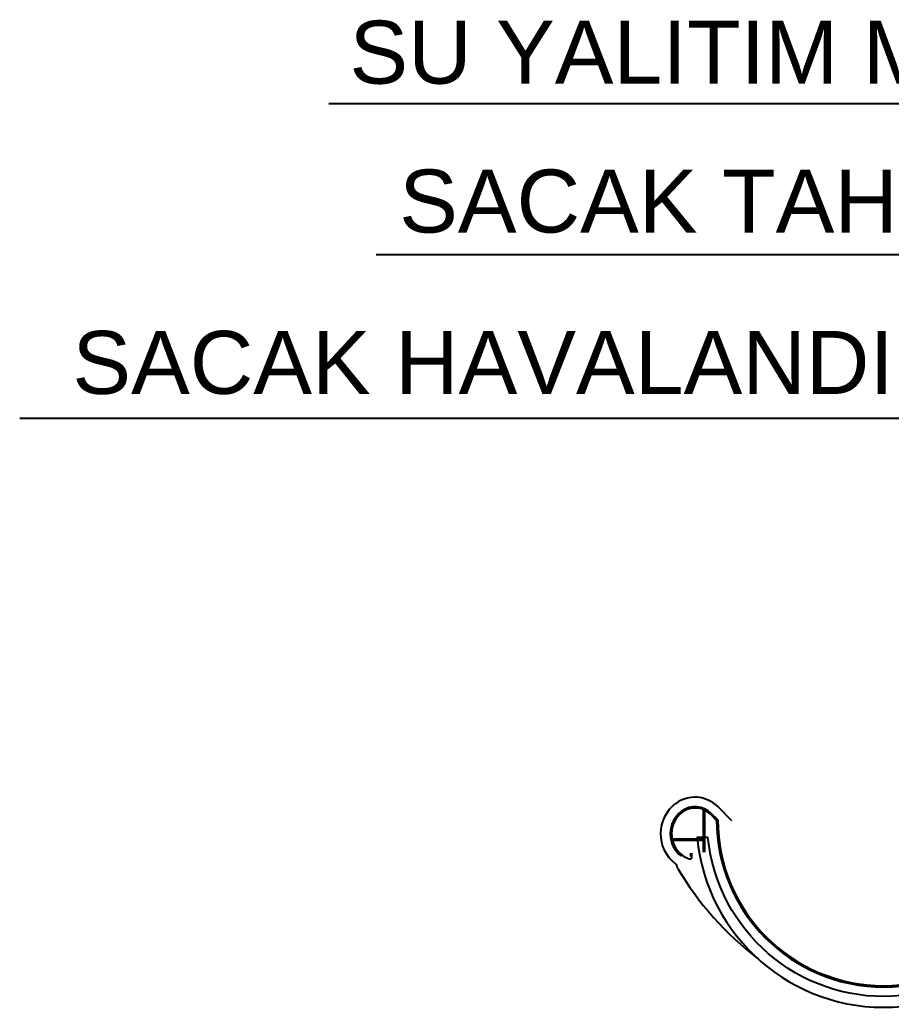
# Model space of a CAD drawing. Extents: x 775040 to 808375, y 4159409 to 4163651.
# Drawn here: x 807398.3 to 807550.1, y 4161165.4 to 4161337.6 of the extents above; entities that cross this region are included whole.
import ezdxf

# ---------------------------------------------------------------- set-up
doc = ezdxf.new("R2010")
doc.units = 0
doc.header["$MEASUREMENT"] = 0
doc.layers.add('3', color=3, linetype='Continuous')
doc.layers.add('YAZI', color=3, linetype='Continuous')
doc.styles.add('LEVENT', font='arial.ttf', dxfattribs={"height": 10})

msp = doc.modelspace()

# ---------------------------------------------------------------- linework, layer by layer
at = {"layer": '3'}
for p, q in [((807626.62, 4161322.94), (807452.14, 4161322.94)), ((807582.39, 4161296.61), (807460.39, 4161296.61)), ((807559.48, 4161268.05), (807398.26, 4161268.05)), ((807517.42, 4161192.48), (807517.42, 4161199.77)), ((807517.65, 4161192.48), (807517.65, 4161199.77)), ((807519.91, 4161198.09), (807518.77, 4161199.23)), ((807522.36, 4161197.93), (807519.89, 4161200.4)), ((807519.75, 4161197.93), (807518.61, 4161199.07)), ((807511.97, 4161194.77), (807517.65, 4161194.77)), ((807511.97, 4161194.54), (807517.65, 4161194.54)), ((807515.17, 4161191.68), (807515.17, 4161192.29)), ((807515.4, 4161191.68), (807515.4, 4161192.29))]:
    msp.add_line(p, q, dxfattribs=at)
at = {"layer": '3', "elevation": 0}
msp.add_lwpolyline([(807579.61, 4161212.91), (807579.61, 4161205.78), (807579.61, 4161198.09, -0.951505), (807518.19, 4161195.03), (807516.3, 4161195.03, 0.954234), (807581.49, 4161198.09, 0.954234)], format="xyb", dxfattribs=at)
at = {"layer": '3'}
for centre, radius, start, end in [((807516.48, 4161195.67), 6.56, 126.8698, 232.2016), ((807515.92, 4161196.42), 5.62, 45, 126.8698), ((807516.52, 4161195.67), 4.91, 126.8698, 233.1302), ((807516.52, 4161195.67), 4.69, 126.8698, 233.1302), ((807515.96, 4161196.42), 3.97, 45, 126.8698), ((807515.96, 4161196.42), 3.75, 45, 126.8698), ((807548.82, 4161198.09), 29.14, 180, 0), ((807548.82, 4161198.09), 28.91, 180, 0), ((807515.96, 4161194.92), 3.75, 233.1302, 253.8724), ((807515.02, 4161191.68), 0.375, 253.8724, 0), ((807511.77, 4161189.59), 1.12, 4.7433, 52.2016), ((807560.28, 4161217.57), 54.98, 210.4693, 232.6418)]:
    msp.add_arc(centre, radius, start, end, dxfattribs=at)

# ---------------------------------------------------------------- texts
at = {"layer": 'YAZI', "style": 'LEVENT'}
for s, p in [('SU YALITIM MEMBRANI', (807455.71, 4161326.43)), ('SACAK TAHTASI', (807464.38, 4161300.48)), ('SACAK HAVALANDIRMA', (807407.43, 4161272.35))]:
    msp.add_text(s, height=10.976, dxfattribs=at).set_placement(p)

doc.saveas('drawing.dxf')
